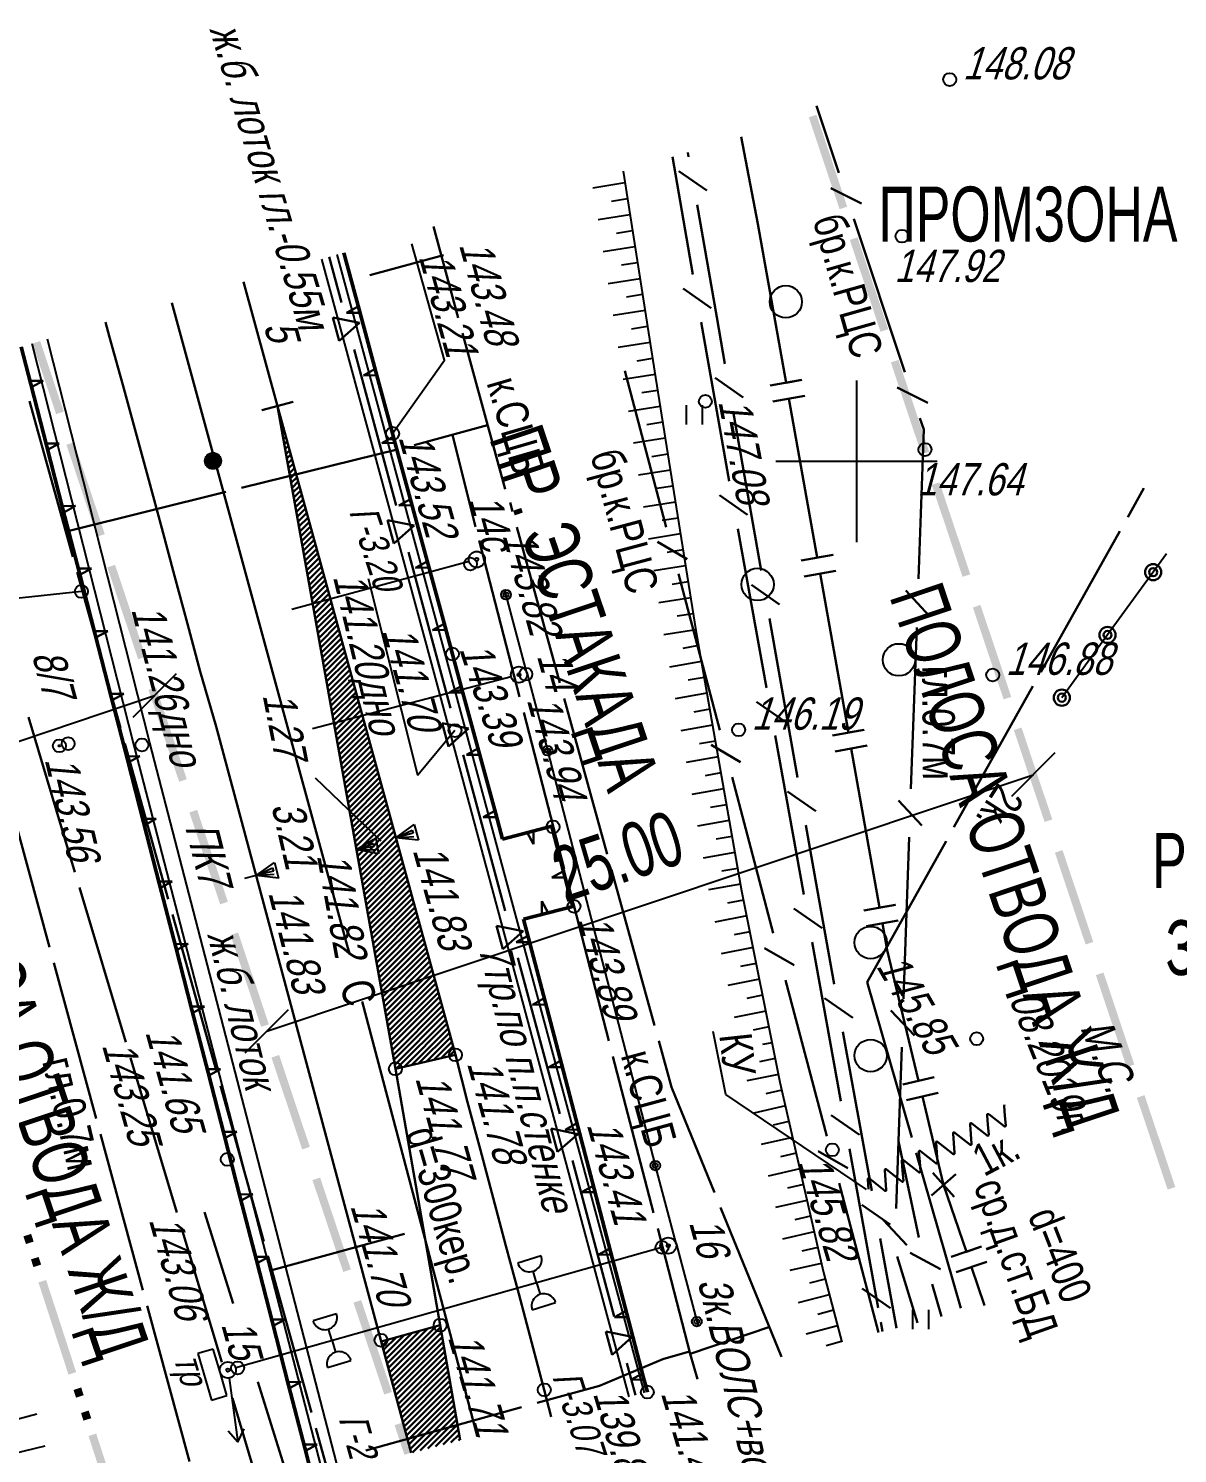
# Model space of a CAD drawing. Extents: x 10048 to 10153, y 10747 to 10813.
# Drawn here: x 10074.37 to 10109.94, y 10769.29 to 10813.4 of the extents above; entities that cross this region are included whole.
import ezdxf
from ezdxf.enums import TextEntityAlignment as Align

# ---------------------------------------------------------------- set-up
doc = ezdxf.new("R2010")
doc.units = 0
doc.layers.get('0').update_dxf_attribs({"lineweight": 30})
for name, color, linetype, lineweight in [('10_КабельСЦБ', 1, 'Continuous', 30), ('13_Воздухопровод', 16, 'Continuous', 30), ('29_Пути', 7, 'Continuous', 30), ('2_Водосток', 30, 'Continuous', 30), ('38_1', 7, 'Continuous', 53), ('5_Газопровод', 16, 'Continuous', 30), ('7_Электрокабели', 1, 'Continuous', 30), ('8_Связь', 3, 'Continuous', 30), ('Красные линии', 7, 'Continuous', 25), ('Скелетная_модель', 5, 'Continuous', 30)]:
    doc.layers.add(name, color=color, linetype=linetype, lineweight=lineweight)
for name, color, linetype in [('22_Столбы', 7, 'Continuous'), ('23_Ограждения', 7, 'Continuous'), ('24_Растительность', 7, 'Continuous'), ('25_Откосы', 7, 'Continuous'), ('30_ЖД_обустройства', 7, 'Continuous'), ('32_Пикеты', 7, 'Continuous'), ('38_Высотные_отметки', 7, 'Continuous'), ('51_Сетка_координат', 7, 'Continuous'), ('52_Топонимика', 7, 'Continuous')]:
    doc.layers.add(name, color=color, linetype=linetype)
doc.styles.add('RUSSIAN_1251', font='RUSSIAN_1251')
doc.styles.get("Standard").update_dxf_attribs({"font": 'russian_1251.shx', "width": 0.8})
doc.styles.add('Style-RUSSIAN_1251', font='RUSSIAN_1251.shx')
doc.styles.add('Style-RUSSIAN_1251 I 0.00000', font='RUSSIAN_1251.shx')
pattern_1 = [(45, (0, 0), (-0.0883883476, 0.0883883476), [])]

msp = doc.modelspace()

# ---------------------------------------------------------------- hatches: boundary and pattern name
at = {"layer": '29_Пути', "linetype": 'Continuous'}
h = msp.add_hatch(dxfattribs=at)
h.set_pattern_fill('LINE', color=8, angle=45, style=0)
h.set_pattern_definition(pattern_1)
edge = h.paths.add_edge_path()
edge.add_line((10082.08, 10801.711), (10087.587, 10781.629))
edge.add_line((10085.729, 10781.197), (10087.587, 10781.629))
edge.add_line((10082.08, 10801.711), (10085.729, 10781.197))
h = msp.add_hatch(dxfattribs=at)
h.set_pattern_fill('LINE', color=8, angle=45, style=0)
h.set_pattern_definition(pattern_1)
h.paths.add_polyline_path([(10086.215, 10769.312), (10087.73, 10769.701), (10087.113, 10773.26), (10085.29, 10772.76)])
at = {"layer": 'Красные линии', "linetype": 'Continuous', "lineweight": 25}
for points in [[(10099.713, 10807.882), (10098.761, 10810.726), (10098.524, 10810.647), (10099.476, 10807.802)], [(10100.983, 10804.088), (10100.031, 10806.933), (10099.793, 10806.854), (10100.746, 10804.009)], [(10074.494, 10803.643), (10075.225, 10801.459), (10075.462, 10801.538), (10074.731, 10803.722)], [(10102.252, 10800.295), (10101.3, 10803.14), (10101.063, 10803.061), (10102.015, 10800.216)], [(10075.543, 10800.51), (10076.495, 10797.665), (10076.732, 10797.745), (10075.78, 10800.59)], [(10103.522, 10796.502), (10102.57, 10799.347), (10102.332, 10799.268), (10103.285, 10796.423)], [(10076.812, 10796.717), (10077.764, 10793.872), (10078.001, 10793.952), (10077.049, 10796.796)], [(10104.791, 10792.709), (10103.839, 10795.554), (10103.602, 10795.474), (10104.554, 10792.629)], [(10078.082, 10792.924), (10079.034, 10790.079), (10079.271, 10790.158), (10078.319, 10793.003)], [(10106.061, 10788.916), (10105.108, 10791.76), (10104.871, 10791.681), (10105.824, 10788.836)], [(10079.351, 10789.131), (10080.304, 10786.286), (10080.541, 10786.365), (10079.589, 10789.21)], [(10107.33, 10785.122), (10106.378, 10787.967), (10106.141, 10787.888), (10107.093, 10785.043)], [(10080.621, 10785.338), (10081.573, 10782.493), (10081.81, 10782.572), (10080.858, 10785.417)], [(10108.6, 10781.329), (10107.647, 10784.174), (10107.41, 10784.095), (10108.362, 10781.25)], [(10081.891, 10781.544), (10082.843, 10778.7), (10083.08, 10778.779), (10082.128, 10781.624)], [(10109.869, 10777.536), (10108.917, 10780.381), (10108.68, 10780.301), (10109.632, 10777.457)], [(10083.16, 10777.751), (10084.113, 10774.906), (10084.35, 10774.986), (10083.397, 10777.831)], [(10074.213, 10776.009), (10074.291, 10775.771), (10074.529, 10775.848), (10074.451, 10776.086)], [(10074.446, 10775.296), (10074.523, 10775.058), (10074.761, 10775.135), (10074.684, 10775.373)], [(10074.678, 10774.582), (10075.608, 10771.73), (10075.846, 10771.808), (10074.916, 10774.66)], [(10084.43, 10773.958), (10085.382, 10771.113), (10085.619, 10771.193), (10084.667, 10774.037)], [(10075.763, 10771.255), (10075.841, 10771.017), (10076.078, 10771.095), (10076.001, 10771.332)], [(10075.996, 10770.542), (10076.073, 10770.304), (10076.311, 10770.382), (10076.233, 10770.619)], [(10085.7, 10770.165), (10086.006, 10769.249), (10086.243, 10769.328), (10085.937, 10770.244)], [(10076.228, 10769.829), (10077.158, 10766.976), (10077.395, 10767.054), (10076.466, 10769.906)]]:
    msp.add_hatch(color=8, dxfattribs=at).paths.add_polyline_path(points)

# ---------------------------------------------------------------- linework, layer by layer
at = {"color": 8, "linetype": 'Continuous', "lineweight": 25}
for points in [[(10087.571, 10791.665), (10086.42, 10790.289), (10084.893, 10796.363)], [(10090.436, 10791.045), (10093.772, 10778.202)]]:
    msp.add_lwpolyline(points, dxfattribs=at)
at = {"layer": '10_КабельСЦБ', "color": 8, "linetype": 'Continuous'}
for p, q in [((10086.902, 10807.265), (10087.673, 10804.443)), ((10084.937, 10805.762), (10087.214, 10806.384)), ((10087.805, 10803.961), (10089.123, 10799.138)), ((10074.398, 10801.861), (10075.742, 10797.045)), ((10086.305, 10800.495), (10088.582, 10801.117)), ((10087.493, 10800.82), (10088.205, 10797.975)), ((10080.966, 10799.174), (10085.819, 10800.375)), ((10075.627, 10797.852), (10080.48, 10799.053)), ((10089.352, 10798.443), (10089.275, 10798.723)), ((10090.817, 10793.142), (10089.486, 10797.961)), ((10088.316, 10797.547), (10089.573, 10792.708)), ((10075.876, 10796.564), (10077.219, 10791.748)), ((10092.282, 10787.84), (10090.95, 10792.66)), ((10089.698, 10792.224), (10090.955, 10787.384)), ((10074.372, 10792.075), (10075.806, 10787.286)), ((10077.354, 10791.266), (10078.697, 10786.45)), ((10093.747, 10782.539), (10092.415, 10787.358)), ((10091.081, 10786.9), (10092.338, 10782.061)), ((10075.95, 10786.807), (10077.384, 10782.017)), ((10078.832, 10785.968), (10080.175, 10781.152)), ((10094.275, 10780.627), (10093.88, 10782.057)), ((10077.527, 10781.538), (10078.962, 10776.748)), ((10092.463, 10781.577), (10093.72, 10776.737)), ((10080.31, 10780.671), (10081.653, 10775.854)), ((10095.603, 10777.371), (10094.275, 10780.627)), ((10079.817, 10776.755), (10080.703, 10773.932)), ((10097.682, 10772.279), (10095.792, 10776.908)), ((10079.105, 10776.269), (10080.351, 10772.111)), ((10086.009, 10776.084), (10081.9, 10774.968)), ((10093.846, 10776.253), (10094.853, 10772.374)), ((10081.788, 10775.373), (10083.131, 10770.557)), ((10094.007, 10772.213), (10094.829, 10772.448)), ((10094.853, 10772.374), (10095.078, 10771.589)), ((10092.046, 10771.387), (10094.007, 10772.213)), ((10081.465, 10771.508), (10082.346, 10768.703)), ((10090.114, 10770.852), (10092.046, 10771.387)), ((10080.683, 10771), (10081.548, 10768.113)), ((10084.813, 10769.386), (10089.632, 10770.719)), ((10083.265, 10770.075), (10083.661, 10768.656))]:
    msp.add_line(p, q, dxfattribs=at)
at = {"layer": '10_КабельСЦБ', "color": 8, "linetype": 'Continuous', "lineweight": 25}
msp.add_lwpolyline([(10085.641, 10800.862), (10087.248, 10803.129), (10086.235, 10806.728)], dxfattribs=at)
at = {"layer": '10_КабельСЦБ', "color": 8, "linetype": 'Continuous'}
msp.add_lwpolyline([(10094.853, 10772.374), (10097.319, 10773.211)], dxfattribs=at)
at = {"layer": '13_Воздухопровод', "color": 8}
for p, q in [((10083.677, 10806.325), (10084.057, 10804.912)), ((10083.793, 10804.452), (10084.615, 10804.285)), ((10083.988, 10803.728), (10083.793, 10804.452)), ((10084.615, 10804.285), (10083.988, 10803.728)), ((10084.447, 10803.463), (10085.747, 10798.635)), ((10085.482, 10798.176), (10086.304, 10798.008)), ((10085.677, 10797.451), (10085.482, 10798.176)), ((10086.304, 10798.008), (10085.677, 10797.451)), ((10086.137, 10797.187), (10087.436, 10792.359)), ((10087.171, 10791.899), (10087.993, 10791.732)), ((10087.366, 10791.175), (10087.171, 10791.899)), ((10087.993, 10791.732), (10087.366, 10791.175)), ((10087.826, 10790.91), (10089.125, 10786.082)), ((10088.861, 10785.622), (10089.682, 10785.455)), ((10089.056, 10784.898), (10088.861, 10785.622)), ((10089.682, 10785.455), (10089.056, 10784.898)), ((10089.515, 10784.633), (10090.815, 10779.805)), ((10090.55, 10779.346), (10091.372, 10779.178)), ((10090.745, 10778.621), (10090.55, 10779.346)), ((10091.372, 10779.178), (10090.745, 10778.621)), ((10091.205, 10778.357), (10092.504, 10773.529)), ((10092.239, 10773.069), (10093.061, 10772.902)), ((10092.434, 10772.345), (10092.239, 10773.069)), ((10093.061, 10772.902), (10092.434, 10772.345)), ((10092.894, 10772.08), (10093.159, 10771.096))]:
    msp.add_line(p, q, dxfattribs=at)
at = {"layer": '22_Столбы', "color": 8}
for p, q in [((10089.794, 10793.457), (10089.113, 10796.015)), ((10089.793, 10793.461), (10090.474, 10790.903)), ((10094.416, 10775.786), (10093.734, 10778.344)), ((10094.415, 10775.79), (10095.096, 10773.232)), ((10090.24, 10775.407), (10089.514, 10775.184)), ((10090.1, 10774.573), (10089.99, 10774.93)), ((10090.1, 10774.573), (10090.211, 10774.216)), ((10089.96, 10773.739), (10090.687, 10773.963)), ((10083.905, 10773.615), (10083.179, 10773.392)), ((10083.765, 10772.781), (10083.654, 10773.138)), ((10083.765, 10772.781), (10083.875, 10772.425)), ((10083.625, 10771.947), (10084.351, 10772.171)), ((10080.577, 10771.623), (10080.852, 10769.642)), ((10080.852, 10769.642), (10080.552, 10769.979)), ((10080.852, 10769.642), (10081.048, 10770.048))]:
    msp.add_line(p, q, dxfattribs=at)
at = {"layer": '22_Столбы', "color": 8, "linetype": 'Continuous'}
for points in [[(10088.006, 10796.896), (10082.517, 10795.415)], [(10089.31, 10793.331), (10083.158, 10791.723)], [(10093.933, 10775.657), (10080.783, 10771.938)]]:
    msp.add_lwpolyline(points, dxfattribs=at)
at = {"layer": '22_Столбы', "color": 8}
for centre, radius in [((10088.247, 10796.961), 0.25), ((10088.247, 10796.961), 0.05), ((10089.15, 10795.873), 0.15), ((10089.15, 10795.873), 0.075), ((10089.552, 10793.395), 0.25), ((10089.552, 10793.395), 0.05), ((10090.436, 10791.045), 0.15), ((10090.436, 10791.045), 0.075), ((10093.772, 10778.202), 0.15), ((10093.772, 10778.202), 0.075), ((10094.174, 10775.722), 0.25), ((10094.174, 10775.722), 0.05), ((10095.058, 10773.374), 0.15), ((10095.058, 10773.374), 0.075), ((10080.542, 10771.871), 0.25), ((10080.542, 10771.871), 0.05)]:
    msp.add_circle(centre, radius, dxfattribs=at)
for centre, start, end in [((10089.878, 10775.293), 196.7088, 17.5195), ((10090.323, 10773.853), 16.7088, 197.5195), ((10083.543, 10773.501), 196.7088, 17.5195), ((10083.987, 10772.061), 16.7088, 197.5195)]:
    msp.add_arc(centre, 0.38, start, end, dxfattribs=at)
at = {"layer": '23_Ограждения', "color": 8}
for p, q in [((10087.293, 10793.964), (10083.923, 10806.396)), ((10083.444, 10806.257), (10086.811, 10793.834)), ((10078.123, 10791.282), (10074.956, 10803.783)), ((10074.476, 10803.643), (10077.639, 10791.16)), ((10093.435, 10771.167), (10087.293, 10793.964)), ((10086.811, 10793.834), (10092.952, 10771.043)), ((10077.639, 10791.158), (10083.488, 10768.611)), ((10083.972, 10768.736), (10078.123, 10791.284))]:
    msp.add_line(p, q, dxfattribs=at)
at = {"layer": '23_Ограждения', "color": 8, "linetype": 'Continuous'}
for p, q in [((10109.599, 10797.139), (10109.185, 10796.568)), ((10109.185, 10796.568), (10107.771, 10794.626)), ((10107.771, 10794.626), (10106.357, 10792.683))]:
    msp.add_line(p, q, dxfattribs=at)
at = {"layer": '23_Ограждения', "color": 8, "linetype": 'Continuous', "lineweight": 30}
for centre, radius in [((10109.184, 10796.568), 0.25), ((10109.184, 10796.568), 0.125), ((10107.771, 10794.626), 0.25), ((10107.771, 10794.626), 0.125), ((10106.357, 10792.683), 0.25), ((10106.357, 10792.683), 0.125)]:
    msp.add_circle(centre, radius, dxfattribs=at)
at = {"layer": '24_Растительность', "color": 8, "linetype": 'Continuous'}
for p, q in [((10094.743, 10801.136), (10094.743, 10801.736)), ((10095.238, 10801.136), (10095.238, 10801.736)), ((10101.743, 10773.136), (10101.743, 10773.736)), ((10102.238, 10773.136), (10102.238, 10773.736))]:
    msp.add_line(p, q, dxfattribs=at)
for centre in [(10097.813, 10804.938), (10096.938, 10796.188), (10101.313, 10793.855), (10100.438, 10785.105), (10100.438, 10781.605)]:
    msp.add_circle(centre, 0.5, dxfattribs=at)
at = {"layer": '25_Откосы', "color": 8}
for p, q in [((10092.831, 10808.615), (10091.843, 10808.459)), ((10092.909, 10808.121), (10092.415, 10808.043)), ((10092.987, 10807.627), (10092, 10807.471)), ((10093.065, 10807.133), (10092.571, 10807.055)), ((10093.143, 10806.639), (10092.156, 10806.483)), ((10093.222, 10806.145), (10092.728, 10806.067)), ((10093.3, 10805.652), (10092.312, 10805.495)), ((10093.378, 10805.158), (10092.884, 10805.08)), ((10093.456, 10804.664), (10092.468, 10804.508)), ((10093.534, 10804.17), (10093.04, 10804.092)), ((10093.612, 10803.676), (10092.624, 10803.52)), ((10093.69, 10803.182), (10093.196, 10803.104)), ((10093.768, 10802.688), (10092.78, 10802.532)), ((10093.847, 10802.195), (10093.353, 10802.116)), ((10093.925, 10801.701), (10092.938, 10801.544)), ((10094.004, 10801.207), (10093.51, 10801.128)), ((10094.083, 10800.713), (10093.095, 10800.556)), ((10094.161, 10800.219), (10093.667, 10800.141)), ((10094.24, 10799.726), (10093.252, 10799.568)), ((10094.318, 10799.232), (10093.825, 10799.153)), ((10094.397, 10798.738), (10093.409, 10798.581)), ((10094.476, 10798.244), (10093.982, 10798.166)), ((10094.554, 10797.751), (10093.567, 10797.593)), ((10094.633, 10797.257), (10094.139, 10797.178)), ((10094.712, 10796.763), (10093.724, 10796.606)), ((10094.79, 10796.269), (10094.296, 10796.191)), ((10094.869, 10795.775), (10093.881, 10795.618)), ((10094.947, 10795.282), (10094.454, 10795.203)), ((10095.026, 10794.788), (10094.038, 10794.631)), ((10095.112, 10794.295), (10094.62, 10794.209)), ((10095.199, 10793.803), (10094.214, 10793.63)), ((10095.285, 10793.31), (10094.793, 10793.224)), ((10095.372, 10792.818), (10094.387, 10792.645)), ((10095.458, 10792.326), (10094.966, 10792.239)), ((10095.545, 10791.833), (10094.56, 10791.66)), ((10095.631, 10791.341), (10095.139, 10791.254)), ((10095.717, 10790.848), (10094.733, 10790.675)), ((10095.804, 10790.356), (10095.311, 10790.269)), ((10095.89, 10789.863), (10094.905, 10789.69)), ((10095.977, 10789.371), (10095.484, 10789.284)), ((10096.063, 10788.878), (10095.078, 10788.705)), ((10096.15, 10788.386), (10095.657, 10788.299)), ((10096.236, 10787.893), (10095.251, 10787.72)), ((10096.323, 10787.401), (10095.83, 10787.314)), ((10096.409, 10786.908), (10095.424, 10786.735)), ((10096.503, 10786.417), (10096.012, 10786.319)), ((10096.601, 10785.927), (10095.62, 10785.731)), ((10096.699, 10785.437), (10096.209, 10785.339)), ((10096.797, 10784.946), (10095.816, 10784.75)), ((10096.895, 10784.456), (10096.405, 10784.358)), ((10096.993, 10783.966), (10096.013, 10783.77)), ((10097.091, 10783.476), (10096.601, 10783.377)), ((10097.189, 10782.985), (10096.209, 10782.789)), ((10097.288, 10782.495), (10096.797, 10782.397)), ((10097.386, 10782.005), (10097.096, 10781.947)), ((10097.484, 10781.514), (10096.994, 10781.416)), ((10097.582, 10781.024), (10096.601, 10780.828)), ((10097.687, 10780.535), (10097.199, 10780.424)), ((10097.798, 10780.048), (10096.823, 10779.825)), ((10097.909, 10779.56), (10097.422, 10779.449)), ((10098.021, 10779.073), (10097.046, 10778.85)), ((10098.132, 10778.586), (10097.645, 10778.474)), ((10098.243, 10778.098), (10097.268, 10777.875)), ((10098.355, 10777.611), (10097.867, 10777.499)), ((10098.466, 10777.123), (10097.491, 10776.901)), ((10098.577, 10776.636), (10098.09, 10776.524)), ((10098.689, 10776.148), (10097.714, 10775.926)), ((10098.8, 10775.661), (10098.312, 10775.55)), ((10098.911, 10775.173), (10097.936, 10774.951)), ((10099.03, 10774.688), (10098.546, 10774.56)), ((10099.158, 10774.204), (10098.191, 10773.949)), ((10099.285, 10773.721), (10098.802, 10773.593)), ((10099.413, 10773.238), (10098.447, 10772.982)), ((10099.541, 10772.754), (10099.058, 10772.626)), ((10073.664, 10770.259), (10074.631, 10770.512)), ((10073.909, 10769.29), (10074.881, 10769.528))]:
    msp.add_line(p, q, dxfattribs=at)
at = {"layer": '25_Откосы', "color": 8, "lineweight": 50}
for p, q in [((10084.604, 10804.695), (10084.128, 10806.456)), ((10085.126, 10802.765), (10084.604, 10804.695)), ((10074.14, 10803.545), (10074.438, 10802.39)), ((10074.438, 10802.39), (10074.937, 10800.454)), ((10085.648, 10800.834), (10085.126, 10802.765)), ((10085.694, 10800.666), (10085.648, 10800.834)), ((10086.217, 10798.736), (10085.694, 10800.666)), ((10074.937, 10800.454), (10075.436, 10798.517)), ((10075.436, 10798.517), (10075.935, 10796.58)), ((10086.74, 10796.805), (10086.217, 10798.736)), ((10087.264, 10794.875), (10086.74, 10796.805)), ((10075.935, 10796.58), (10076.434, 10794.643)), ((10087.787, 10792.945), (10087.264, 10794.875)), ((10076.434, 10794.643), (10076.933, 10792.707)), ((10076.933, 10792.707), (10077.432, 10790.77)), ((10088.31, 10791.015), (10087.787, 10792.945)), ((10088.834, 10789.084), (10088.31, 10791.015)), ((10077.432, 10790.77), (10077.931, 10788.833)), ((10077.931, 10788.833), (10078.43, 10786.896)), ((10089.044, 10788.309), (10088.834, 10789.084)), ((10090.565, 10788.709), (10089.044, 10788.309)), ((10090.602, 10788.57), (10090.565, 10788.709)), ((10091.11, 10786.636), (10090.602, 10788.57)), ((10078.43, 10786.896), (10078.929, 10784.96)), ((10091.218, 10786.223), (10091.11, 10786.636)), ((10089.696, 10785.824), (10091.218, 10786.223)), ((10090.36, 10783.282), (10089.696, 10785.824)), ((10078.929, 10784.96), (10079.428, 10783.023)), ((10079.428, 10783.023), (10079.927, 10781.086)), ((10090.867, 10781.347), (10090.36, 10783.282)), ((10091.373, 10779.412), (10090.867, 10781.347)), ((10079.927, 10781.086), (10080.426, 10779.149)), ((10091.88, 10777.477), (10091.373, 10779.412)), ((10080.426, 10779.149), (10080.925, 10777.213)), ((10080.925, 10777.213), (10081.424, 10775.276)), ((10092.386, 10775.543), (10091.88, 10777.477)), ((10092.893, 10773.608), (10092.386, 10775.543)), ((10081.424, 10775.276), (10081.923, 10773.339)), ((10081.923, 10773.339), (10082.423, 10771.402)), ((10093.4, 10771.673), (10092.893, 10773.608)), ((10093.526, 10771.191), (10093.4, 10771.673)), ((10082.423, 10771.402), (10082.922, 10769.466)), ((10082.922, 10769.466), (10083.164, 10768.528))]:
    msp.add_line(p, q, dxfattribs=at)
at = {"layer": '25_Откосы', "color": 8, "lineweight": 30}
for p, q in [((10084.578, 10804.792), (10084.218, 10804.591)), ((10084.218, 10804.591), (10084.63, 10804.599)), ((10085.1, 10802.861), (10084.74, 10802.66)), ((10074.825, 10802.49), (10074.413, 10802.487)), ((10074.463, 10802.293), (10074.825, 10802.49)), ((10084.74, 10802.66), (10085.152, 10802.668)), ((10085.667, 10800.763), (10085.307, 10800.561)), ((10075.324, 10800.553), (10074.912, 10800.55)), ((10074.962, 10800.357), (10075.324, 10800.553)), ((10085.307, 10800.561), (10085.72, 10800.57)), ((10086.191, 10798.832), (10085.831, 10798.631)), ((10075.823, 10798.617), (10075.411, 10798.614)), ((10075.461, 10798.42), (10075.823, 10798.617)), ((10085.831, 10798.631), (10086.243, 10798.639)), ((10076.322, 10796.68), (10075.91, 10796.677)), ((10075.96, 10796.483), (10076.322, 10796.68)), ((10086.714, 10796.902), (10086.354, 10796.701)), ((10086.354, 10796.701), (10086.766, 10796.709)), ((10087.237, 10794.972), (10086.878, 10794.771)), ((10076.821, 10794.743), (10076.409, 10794.74)), ((10076.459, 10794.546), (10076.821, 10794.743)), ((10086.878, 10794.771), (10087.29, 10794.779)), ((10077.32, 10792.806), (10076.908, 10792.803)), ((10076.958, 10792.61), (10077.32, 10792.806)), ((10087.761, 10793.041), (10087.401, 10792.84)), ((10087.401, 10792.84), (10087.813, 10792.848)), ((10077.819, 10790.87), (10077.407, 10790.867)), ((10077.457, 10790.673), (10077.819, 10790.87)), ((10088.284, 10791.111), (10087.924, 10790.91)), ((10087.924, 10790.91), (10088.336, 10790.918)), ((10088.808, 10789.181), (10088.448, 10788.98)), ((10078.318, 10788.933), (10077.906, 10788.93)), ((10077.956, 10788.736), (10078.318, 10788.933)), ((10088.448, 10788.98), (10088.86, 10788.988)), ((10089.805, 10788.509), (10090.003, 10788.148)), ((10090.003, 10788.148), (10089.999, 10788.56)), ((10078.817, 10786.996), (10078.405, 10786.993)), ((10078.455, 10786.8), (10078.817, 10786.996)), ((10090.931, 10787.311), (10090.57, 10787.113)), ((10090.57, 10787.113), (10090.982, 10787.118)), ((10090.457, 10786.023), (10090.258, 10786.385)), ((10090.258, 10786.385), (10090.263, 10785.973)), ((10089.828, 10785.313), (10089.467, 10785.115)), ((10079.317, 10785.059), (10078.904, 10785.056)), ((10078.954, 10784.863), (10079.317, 10785.059)), ((10089.467, 10785.115), (10089.879, 10785.12)), ((10090.335, 10783.378), (10089.973, 10783.18)), ((10079.816, 10783.123), (10079.403, 10783.12)), ((10079.453, 10782.926), (10079.816, 10783.123)), ((10089.973, 10783.18), (10090.385, 10783.185)), ((10080.315, 10781.186), (10079.902, 10781.183)), ((10079.952, 10780.989), (10080.315, 10781.186)), ((10090.841, 10781.444), (10090.48, 10781.246)), ((10090.48, 10781.246), (10090.892, 10781.25)), ((10091.348, 10779.509), (10090.986, 10779.311)), ((10080.814, 10779.249), (10080.401, 10779.246)), ((10080.451, 10779.053), (10080.814, 10779.249)), ((10090.986, 10779.311), (10091.399, 10779.315)), ((10081.313, 10777.312), (10080.9, 10777.31)), ((10080.95, 10777.116), (10081.313, 10777.312)), ((10091.855, 10777.574), (10091.493, 10777.376)), ((10091.493, 10777.376), (10091.905, 10777.381)), ((10092.361, 10775.639), (10092, 10775.441)), ((10092, 10775.441), (10092.412, 10775.446)), ((10081.812, 10775.376), (10081.399, 10775.373)), ((10081.449, 10775.179), (10081.812, 10775.376)), ((10092.868, 10773.705), (10092.506, 10773.507)), ((10082.311, 10773.439), (10081.899, 10773.436)), ((10081.948, 10773.242), (10082.311, 10773.439)), ((10092.506, 10773.507), (10092.918, 10773.511)), ((10082.81, 10771.502), (10082.398, 10771.499)), ((10082.447, 10771.306), (10082.81, 10771.502)), ((10093.374, 10771.77), (10093.013, 10771.572)), ((10093.013, 10771.572), (10093.425, 10771.576)), ((10083.309, 10769.566), (10082.897, 10769.563)), ((10082.947, 10769.369), (10083.309, 10769.566))]:
    msp.add_line(p, q, dxfattribs=at)
at = {"layer": '25_Откосы', "color": 8}
msp.add_lwpolyline([(10092.774, 10808.976), (10093.783, 10802.594), (10095.03, 10794.766), (10096.445, 10786.708), (10097.63, 10780.784), (10098.975, 10774.893), (10099.546, 10772.737)], dxfattribs=at)
at = {"layer": '29_Пути', "color": 8}
msp.add_line((10082.561, 10801.844), (10081.597, 10801.579), dxfattribs=at)
at = {"layer": '29_Пути', "color": 8, "linetype": 'Continuous'}
for points in [[(10081.027, 10805.552), (10082.08, 10801.711)], [(10076.751, 10804.306), (10076.879, 10803.846), (10077.286, 10802.368), (10077.691, 10800.89), (10078.094, 10799.411), (10078.495, 10797.932), (10078.894, 10796.452), (10079.29, 10794.972), (10079.683, 10793.491), (10080.183, 10791.788)], [(10082.08, 10801.711), (10085.729, 10781.197)], [(10080.183, 10791.788), (10085.29, 10772.76)], [(10087.587, 10781.629), (10087.959, 10780.165), (10088.357, 10778.682), (10088.754, 10777.199), (10089.151, 10775.716), (10089.546, 10774.232), (10089.941, 10772.748), (10090.335, 10771.259), (10090.554, 10770.427)], [(10087.113, 10773.26), (10087.73, 10769.701)], [(10085.29, 10772.76), (10086.215, 10769.312)]]:
    msp.add_lwpolyline(points, dxfattribs=at)
at = {"layer": '29_Пути', "color": 8, "linetype": 'Continuous', "flags": 128}
for points in [[(10082.08, 10801.711), (10087.587, 10781.629)], [(10085.729, 10781.197), (10087.587, 10781.629)], [(10085.729, 10781.197), (10087.113, 10773.26)], [(10085.29, 10772.76), (10087.113, 10773.26)]]:
    msp.add_lwpolyline(points, dxfattribs=at)
at = {"layer": '2_Водосток', "color": 8, "linetype": 'Continuous'}
for p, q in [((10084.239, 10785.01), (10078.806, 10804.905)), ((10084.313, 10784.731), (10084.239, 10785.01)), ((10088.255, 10769.836), (10084.697, 10783.281))]:
    msp.add_line(p, q, dxfattribs=at)
at = {"layer": '30_ЖД_обустройства', "color": 8}
for p, q in [((10080.09, 10772.522), (10079.611, 10772.381)), ((10079.611, 10772.381), (10080.033, 10770.942)), ((10080.302, 10771.802), (10080.09, 10772.522)), ((10080.513, 10771.083), (10080.302, 10771.802)), ((10080.033, 10770.942), (10080.513, 10771.083))]:
    msp.add_line(p, q, dxfattribs=at)
for radius in [0.25, 0.225, 0.2, 0.175, 0.15, 0.125, 0.1, 0.075, 0.05, 0.025]:
    msp.add_circle((10080.082, 10800.012), radius, dxfattribs=at)
at = {"layer": '30_ЖД_обустройства', "color": 8, "linetype": 'Continuous'}
for radius in [0.2, 0.025]:
    msp.add_circle((10075.327, 10791.193), radius, dxfattribs=at)
at = {"layer": '32_Пикеты', "color": 8}
msp.add_line((10081.783, 10787.273), (10081.056, 10787.089), dxfattribs=at)
at = {"layer": '38_1', "color": 8, "linetype": 'Continuous', "lineweight": 25}
msp.add_lwpolyline([(10076.009, 10795.97), (10071.765, 10795.512), (10072.823, 10791.516)], dxfattribs=at)
at = {"layer": '38_1', "color": 8, "lineweight": 25}
for centre in [(10102.887, 10811.816), (10085.641, 10800.862), (10088.051, 10796.822), (10076.009, 10795.97), (10089.765, 10793.412), (10104.219, 10793.386), (10087.571, 10791.665), (10096.351, 10791.687), (10075.598, 10791.259), (10090.608, 10788.685), (10091.257, 10786.225), (10087.587, 10781.629), (10085.729, 10781.197), (10080.522, 10778.391), (10093.979, 10775.669), (10087.113, 10773.26), (10085.281, 10772.795), (10080.842, 10771.937)]:
    msp.add_circle(centre, 0.2, dxfattribs=at)
at = {"layer": '38_Высотные_отметки', "color": 8}
for p, q in [((10085.746, 10788.342, 141.879), (10086.307, 10788.755, 141.879)), ((10086.307, 10788.755, 141.879), (10086.439, 10788.273, 141.879)), ((10084.523, 10787.979, 141.852), (10085.119, 10788.339, 141.852)), ((10085.119, 10788.339, 141.852), (10085.206, 10787.847, 141.852)), ((10085.746, 10788.342, 141.879), (10086.25, 10788.584, 141.879)), ((10086.276, 10788.487, 141.879), (10085.746, 10788.342, 141.879)), ((10085.746, 10788.342, 141.879), (10086.303, 10788.391, 141.879)), ((10086.439, 10788.273, 141.879), (10085.746, 10788.342, 141.879)), ((10086.25, 10788.584, 141.879), (10086.276, 10788.487, 141.879)), ((10084.523, 10787.979, 141.852), (10085.047, 10788.174, 141.852)), ((10085.064, 10788.076, 141.852), (10084.523, 10787.979, 141.852)), ((10085.206, 10787.847, 141.852), (10084.523, 10787.979, 141.852)), ((10084.523, 10787.979, 141.852), (10085.082, 10787.977, 141.852)), ((10085.047, 10788.174, 141.852), (10085.064, 10788.076, 141.852)), ((10081.42, 10787.181, 141.879), (10081.989, 10787.583, 141.879)), ((10081.42, 10787.181, 141.879), (10081.928, 10787.413, 141.879)), ((10081.928, 10787.413, 141.879), (10081.953, 10787.316, 141.879)), ((10081.989, 10787.583, 141.879), (10082.111, 10787.098, 141.879)), ((10081.953, 10787.316, 141.879), (10081.42, 10787.181, 141.879)), ((10081.42, 10787.181, 141.879), (10081.977, 10787.219, 141.879)), ((10082.111, 10787.098, 141.879), (10081.42, 10787.181, 141.879))]:
    msp.add_line(p, q, dxfattribs=at)
at = {"layer": '38_Высотные_отметки', "color": 8, "linetype": 'Continuous'}
for centre in [(10101.411, 10806.968, 147.92), (10095.322, 10801.855, 147.077), (10102.119, 10800.363, 147.639), (10087.492, 10794.036, 143.39), (10077.881, 10791.221, 141.257), (10103.721, 10782.127, 145.85), (10099.252, 10778.688, 145.824), (10093.525, 10771.19)]:
    msp.add_circle(centre, 0.2, dxfattribs=at)
at = {"layer": '38_Высотные_отметки', "color": 8}
msp.add_circle((10090.335, 10771.259, 141.742), 0.2, dxfattribs=at)
at = {"layer": '51_Сетка_координат', "color": 8}
for points in [[(10100, 10802.5), (10100, 10797.5)], [(10097.5, 10800), (10102.5, 10800)]]:
    msp.add_lwpolyline(points, dxfattribs=at)
at = {"layer": '52_Топонимика', "color": 8}
msp.add_line((10083.244, 10790.2), (10085.274, 10788.251), dxfattribs=at)
at = {"layer": '5_Газопровод', "color": 8, "linetype": 'Continuous'}
for p, q in [((10096.427, 10810.041), (10096.942, 10807.354)), ((10096.942, 10807.354), (10097.819, 10802.432)), ((10097.327, 10802.344), (10098.312, 10802.519)), ((10097.819, 10802.432), (10098.312, 10802.519)), ((10097.415, 10801.852), (10098.399, 10802.027)), ((10097.907, 10801.939), (10098.785, 10797.017)), ((10098.292, 10796.929), (10099.277, 10797.105)), ((10098.785, 10797.017), (10099.277, 10797.105)), ((10098.38, 10796.437), (10099.365, 10796.612)), ((10098.872, 10796.525), (10099.75, 10791.602)), ((10099.258, 10791.515), (10100.242, 10791.69)), ((10099.75, 10791.602), (10100.242, 10791.69)), ((10099.345, 10791.022), (10100.33, 10791.198)), ((10099.838, 10791.11), (10100.715, 10786.188)), ((10100.223, 10786.1), (10101.207, 10786.275)), ((10100.715, 10786.188), (10101.207, 10786.275)), ((10100.31, 10785.608), (10101.295, 10785.783)), ((10100.803, 10785.695), (10100.95, 10784.869)), ((10100.95, 10784.869), (10101.923, 10780.824)), ((10101.436, 10780.707), (10102.409, 10780.941)), ((10101.923, 10780.824), (10102.409, 10780.941)), ((10101.553, 10780.221), (10102.526, 10780.454)), ((10102.04, 10780.338), (10102.697, 10777.603)), ((10102.697, 10777.603), (10103.402, 10775.532)), ((10102.928, 10775.371), (10103.875, 10775.693)), ((10103.402, 10775.532), (10103.875, 10775.693)), ((10103.089, 10774.898), (10104.036, 10775.22)), ((10103.563, 10775.059), (10103.966, 10773.873))]:
    msp.add_line(p, q, dxfattribs=at)
for points in [[(10102.322, 10777.272), (10103.072, 10777.934)], [(10102.366, 10777.978), (10103.028, 10777.228)]]:
    msp.add_lwpolyline(points, dxfattribs=at)
at = {"layer": '7_Электрокабели', "color": 8, "linetype": 'Continuous'}
for p, q in [((10108.396, 10798.272), (10108.899, 10799.17)), ((10105.706, 10793.474), (10108.151, 10797.836)), ((10103.017, 10788.677), (10105.462, 10793.038)), ((10075.021, 10784.96), (10073.708, 10789.784)), ((10100.328, 10783.879), (10102.773, 10788.241)), ((10076.466, 10779.653), (10075.153, 10784.477)), ((10100.328, 10783.879), (10101.71, 10779.074)), ((10077.911, 10774.346), (10076.597, 10779.17)), ((10101.849, 10778.593), (10103.231, 10773.788)), ((10079.355, 10769.039), (10078.042, 10773.863))]:
    msp.add_line(p, q, dxfattribs=at)
at = {"layer": '7_Электрокабели', "color": 8, "linetype": 'Continuous', "lineweight": -2}
msp.add_lwpolyline([(10100.307, 10777.463), (10095.953, 10780.398), (10095.565, 10782.354)], dxfattribs=at)
at = {"layer": '7_Электрокабели', "color": 8, "linetype": 'Continuous', "flags": 128}
msp.add_lwpolyline([(10100.371, 10777.468), (10100.351, 10777.769), (10100.349, 10777.788), (10100.353, 10777.797), (10100.361, 10777.803), (10100.37, 10777.806), (10100.38, 10777.805), (10100.399, 10777.796), (10100.872, 10777.425), (10100.89, 10777.416), (10100.9, 10777.414), (10100.909, 10777.417), (10100.917, 10777.424), (10100.921, 10777.433), (10100.924, 10777.453), (10100.899, 10777.753), (10100.879, 10778.054), (10100.877, 10778.073), (10100.881, 10778.081), (10100.889, 10778.088), (10100.899, 10778.091), (10100.908, 10778.089), (10100.927, 10778.081), (10101.4, 10777.71), (10101.418, 10777.701), (10101.428, 10777.699), (10101.438, 10777.702), (10101.445, 10777.709), (10101.449, 10777.717), (10101.452, 10777.738), (10101.427, 10778.037), (10101.407, 10778.339), (10101.405, 10778.357), (10101.409, 10778.366), (10101.417, 10778.373), (10101.427, 10778.376), (10101.436, 10778.374), (10101.455, 10778.365), (10101.928, 10777.995), (10101.947, 10777.985), (10101.956, 10777.984), (10101.966, 10777.987), (10101.974, 10777.993), (10101.977, 10778.002), (10101.98, 10778.022), (10101.956, 10778.322), (10101.935, 10778.623), (10101.934, 10778.642), (10101.937, 10778.651), (10101.945, 10778.657), (10101.955, 10778.66), (10101.964, 10778.658), (10101.983, 10778.65), (10102.456, 10778.279), (10102.475, 10778.27), (10102.484, 10778.268), (10102.494, 10778.271), (10102.502, 10778.278), (10102.506, 10778.287), (10102.508, 10778.307), (10102.484, 10778.607), (10102.463, 10778.908), (10102.462, 10778.926), (10102.466, 10778.935), (10102.473, 10778.942), (10102.483, 10778.945), (10102.493, 10778.943), (10102.511, 10778.935), (10102.984, 10778.564), (10103.003, 10778.555), (10103.012, 10778.553), (10103.022, 10778.556), (10103.03, 10778.563), (10103.034, 10778.571), (10103.036, 10778.592), (10103.012, 10778.891), (10102.991, 10779.193), (10102.99, 10779.211), (10102.994, 10779.22), (10103.002, 10779.226), (10103.011, 10779.229), (10103.021, 10779.228), (10103.04, 10779.219), (10103.512, 10778.849), (10103.531, 10778.839), (10103.541, 10778.838), (10103.55, 10778.841), (10103.558, 10778.847), (10103.562, 10778.856), (10103.565, 10778.876), (10103.54, 10779.176), (10103.52, 10779.477), (10103.518, 10779.496), (10103.522, 10779.505), (10103.53, 10779.511), (10103.539, 10779.514), (10103.549, 10779.512), (10103.568, 10779.504), (10104.041, 10779.133), (10104.059, 10779.124), (10104.069, 10779.122), (10104.078, 10779.125), (10104.086, 10779.132), (10104.09, 10779.141), (10104.093, 10779.161), (10104.068, 10779.461), (10104.048, 10779.762), (10104.046, 10779.78), (10104.05, 10779.789), (10104.058, 10779.796), (10104.068, 10779.799), (10104.077, 10779.797), (10104.096, 10779.788), (10104.569, 10779.418), (10104.587, 10779.409), (10104.597, 10779.407), (10104.607, 10779.41), (10104.615, 10779.417), (10104.618, 10779.425), (10104.621, 10779.446), (10104.596, 10779.745), (10104.576, 10780.047), (10104.574, 10780.065), (10104.578, 10780.074), (10104.586, 10780.08)], dxfattribs=at)
at = {"layer": '8_Связь', "color": 8, "linetype": 'Continuous'}
for p, q in [((10099.449, 10808.929), (10098.761, 10811.005)), ((10094.301, 10809.421), (10094.938, 10805.785)), ((10094.779, 10809.56), (10094.804, 10809.42)), ((10095.368, 10808.377), (10094.499, 10808.985)), ((10099.211, 10808.455), (10100.159, 10807.979)), ((10095.064, 10807.942), (10095.676, 10804.462)), ((10101.494, 10802.759), (10099.921, 10807.505)), ((10095.501, 10804.742), (10094.633, 10805.351)), ((10095.197, 10804.308), (10096.059, 10799.383)), ((10095.676, 10804.462), (10095.929, 10803.018)), ((10092.832, 10802.798), (10094.107, 10797.963)), ((10096.493, 10801.974), (10095.625, 10802.584)), ((10101.257, 10802.285), (10102.204, 10801.81)), ((10096.188, 10801.54), (10097.052, 10796.615)), ((10102.082, 10800.987), (10101.966, 10801.336)), ((10101.917, 10796.357), (10102.082, 10800.987)), ((10096.626, 10798.342), (10095.755, 10798.947)), ((10094.757, 10796.971), (10093.84, 10797.505)), ((10096.324, 10797.906), (10097.212, 10792.986)), ((10094.49, 10796.513), (10095.765, 10791.678)), ((10097.615, 10795.572), (10096.747, 10796.181)), ((10101.529, 10795.996), (10102.252, 10795.22)), ((10097.311, 10795.138), (10098.174, 10790.213)), ((10101.687, 10789.861), (10101.864, 10794.858)), ((10097.78, 10791.945), (10096.909, 10792.55)), ((10097.478, 10791.51), (10098.366, 10786.589)), ((10096.415, 10790.686), (10095.498, 10791.22)), ((10096.148, 10790.228), (10097.423, 10785.393)), ((10098.738, 10789.17), (10097.869, 10789.779)), ((10101.299, 10789.5), (10102.022, 10788.724)), ((10098.433, 10788.736), (10098.729, 10787.047)), ((10101.456, 10783.365), (10101.634, 10788.362)), ((10098.729, 10787.047), (10099.314, 10783.814)), ((10098.935, 10785.549), (10098.063, 10786.153)), ((10098.072, 10784.401), (10097.156, 10784.935)), ((10098.632, 10785.113), (10099.52, 10780.192)), ((10097.805, 10783.943), (10099.081, 10779.108)), ((10099.883, 10782.774), (10099.012, 10783.378)), ((10101.068, 10783.004), (10101.791, 10782.228)), ((10099.581, 10782.338), (10100.471, 10777.418)), ((10101.3, 10778.96), (10101.403, 10781.866)), ((10100.089, 10779.152), (10099.217, 10779.757)), ((10101.226, 10776.869), (10101.3, 10778.96)), ((10101.933, 10775.97), (10101.3, 10778.96)), ((10099.73, 10778.116), (10098.814, 10778.65)), ((10099.786, 10778.716), (10100.674, 10773.796)), ((10099.463, 10777.658), (10100.683, 10773.03)), ((10101.04, 10776.377), (10100.169, 10776.982)), ((10100.837, 10776.508), (10101.56, 10775.732)), ((10100.738, 10775.942), (10101.239, 10773.173)), ((10101.666, 10775.503), (10102.596, 10774.992)), ((10101.884, 10773.338), (10101.263, 10775.382)), ((10102.63, 10773.53), (10102.34, 10774.527))]:
    msp.add_line(p, q, dxfattribs=at)
at = {"layer": '8_Связь', "color": 8}
for p, q in [((10101.055, 10773.789), (10100.181, 10774.391)), ((10100.754, 10773.353), (10100.808, 10773.062))]:
    msp.add_line(p, q, dxfattribs=at)
at = {"layer": 'Красные линии', "color": 8, "linetype": 'Continuous', "lineweight": 25}
for p, q in [((10078.943, 10793.419), (10077.601, 10792.073)), ((10064.423, 10788.11), (10078.272, 10792.746)), ((10106.137, 10790.971), (10104.794, 10789.625)), ((10081.75, 10782.36), (10105.465, 10790.298)), ((10081.078, 10781.687), (10082.421, 10783.033))]:
    msp.add_line(p, q, dxfattribs=at)
at = {"layer": 'Скелетная_модель', "color": 8}
for points in [[(10085.729, 10781.197), (10082.08, 10801.711)], [(10085.289, 10772.764), (10086.215, 10769.312)]]:
    msp.add_lwpolyline(points, dxfattribs=at)

# ---------------------------------------------------------------- texts
at = {"layer": '10_КабельСЦБ', "color": 8, "linetype": 'Continuous', "lineweight": 25, "style": 'RUSSIAN_1251', "width": 0.8}
for rotation, p in [(286.2679, (10088.544, 10802.429)), (285.1851, (10092.699, 10781.609))]:
    msp.add_text('к.СЦБ', height=1, rotation=rotation, dxfattribs=at).set_placement(p)
at = {"layer": '22_Столбы', "color": 8, "linetype": 'Continuous', "style": 'RUSSIAN_1251', "oblique": 15, "width": 0.8}
for s, rotation, p in [('14с', 285.2882, (10087.986, 10798.83)), ('14', 285.2882, (10090.103, 10793.98)), ('16', 285.2882, (10094.812, 10776.435)), ('3к.ВОЛС+волн+2к', 283.5657, (10095.079, 10774.622)), ('15', 285.2882, (10080.331, 10773.28))]:
    msp.add_text(s, height=1, rotation=rotation, dxfattribs=at).set_placement(p)
at = {"layer": '29_Пути', "color": 8, "lineweight": -3, "style": 'RUSSIAN_1251', "oblique": 15, "width": 0.8}
msp.add_text('5', height=1, rotation=284.9871, dxfattribs=at).set_placement((10081.649, 10804.206))
at = {"layer": '2_Водосток', "color": 8, "linetype": 'Continuous', "lineweight": -3, "style": 'RUSSIAN_1251', "width": 0.8}
for s, rotation, p in [('С                   ', 283.7109, (10084.009, 10783.815)), ('d=300кер.', 286.1849, (10086.043, 10779.231))]:
    msp.add_text(s, height=1, rotation=rotation, dxfattribs=at).set_placement(p)
at = {"layer": '30_ЖД_обустройства', "color": 8, "linetype": 'Continuous', "style": 'RUSSIAN_1251', "oblique": 15, "width": 0.8}
for s, height, rotation, p in [('8/7', 1, 285.2882, (10074.469, 10794.017)), ('тр                  ', 0.85, 286.3645, (10078.862, 10772.227))]:
    msp.add_text(s, height=height, rotation=rotation, dxfattribs=at).set_placement(p)
at = {"layer": '32_Пикеты', "color": 8, "style": 'RUSSIAN_1251', "oblique": 15, "width": 0.8}
msp.add_text('ПК7', height=1, rotation=284.1676, dxfattribs=at).set_placement((10079.213, 10788.686))
at = {"layer": '38_1', "color": 8, "lineweight": 25, "oblique": 17.9909, "width": 0.8}
for s, p in [('148.08    ', (10103.29, 10811.82)), ('146.88    ', (10104.62, 10793.39)), ('146.19    ', (10096.75, 10791.69))]:
    msp.add_text(s, height=1, dxfattribs=at).set_placement(p)
for s, rotation, p in [('143.48    ', 285.4825, (10087.691, 10806.704)), ('143.21    ', 285.4825, (10086.447, 10806.331)), ('143.52    ', 285.4825, (10085.818, 10800.747)), ('143.82    ', 285.4825, (10089.034, 10797.713)), ('141.70    ', 285.4825, (10085.307, 10794.769)), ('143.94    ', 285.4825, (10089.791, 10792.616)), ('143.56    ', 283.164, (10074.867, 10790.771)), ('143.89    ', 285.4825, (10091.36, 10785.835)), ('141.65', 285.4825, (10077.979, 10782.336)), ('143.25    ', 285.4825, (10076.637, 10781.934)), ('141.78    ', 285.5285, (10087.937, 10781.368)), ('141.77    ', 285.5285, (10086.336, 10780.911)), ('143.41    ', 285.4825, (10091.646, 10779.47)), ('141.70    ', 286.0646, (10084.325, 10776.961)), ('143.06    ', 285.4825, (10078.091, 10776.525)), ('141.71    ', 286.0646, (10087.348, 10772.89))]:
    msp.add_text(s, height=1, rotation=rotation, dxfattribs=at).set_placement(p)
at = {"layer": '38_Высотные_отметки', "color": 8, "linetype": 'Continuous', "style": 'RUSSIAN_1251', "oblique": 15, "width": 0.8}
for s, p in [('147.92', (10101.174, 10805.549, 147.92)), ('147.64', (10101.882, 10798.944, 147.639))]:
    msp.add_text(s, height=1, dxfattribs=at).set_placement(p)
for s, rotation, p in [('147.08    ', 280.6344, (10095.72, 10801.85, 147.077)), ('141.20дно    ', 283.469, (10083.791, 10796.426, 141.2)), ('141.26дно    ', 284.4772, (10077.545, 10795.418, 141.257)), ('143.39    ', 288.1016, (10087.696, 10794.195, 143.39)), ('145.85    ', 299.9877, (10100.594, 10784.378, 145.85)), ('145.82    ', 286.4052, (10098.176, 10778.329, 145.824)), ('139.89    ', 286.4052, (10091.839, 10771.15)), ('141.49    ', 286.4052, (10093.938, 10771.159, 1.602))]:
    msp.add_text(s, height=1, rotation=rotation, dxfattribs=at).set_placement(p)
at = {"layer": '38_Высотные_отметки', "color": 8, "linetype": 'Continuous', "lineweight": 25, "style": 'RUSSIAN_1251', "oblique": 15, "width": 0.8}
for s, rotation, p in [('141.83    ', 285.3001, (10086.258, 10787.968, 141.879)), ('141.82    ', 280.1001, (10083.295, 10787.801, 141.852)), ('141.83    ', 284.2001, (10081.786, 10786.643, 141.879))]:
    msp.add_text(s, height=1, rotation=rotation, dxfattribs=at).set_placement(p)
at = {"layer": '52_Топонимика', "color": 8, "style": 'RUSSIAN_1251', "oblique": 15, "width": 0.8}
for s, height, rotation, p in [('ж.б. лоток гл.-0.55м', 1, 286.5633, (10079.967, 10813.382)), ('Г-3.20', 0.88, 288.1097, (10084.285, 10798.454)), ('1.27', 1, 281.0971, (10081.613, 10792.761)), ('3.21', 1, 282.9011, (10081.883, 10789.352)), ('ж.б. лоток', 1, 283.81, (10079.9, 10785.359)), ('7тр.по п.п.стенке', 1, 283.81, (10088.296, 10784.931)), ('08.2019г.', 1, 291.9371, (10104.711, 10783.37)), ('М.С.', 1, 291.9371, (10106.914, 10782.482)), ('Г-3.07', 0.88, 288.1097, (10090.575, 10771.676)), ('Г-2.92', 0.88, 285.7135, (10083.964, 10770.374))]:
    msp.add_text(s, height=height, rotation=rotation, dxfattribs=at).set_placement(p)
at = {"layer": '5_Газопровод', "color": 8, "linetype": 'Continuous', "lineweight": -2, "style": 'RUSSIAN_1251', "width": 0.8}
for s, rotation, p in [('ср.д.ст.БД', 289.6645, (10103.617, 10777.583)), ('d=400', 291.4246, (10105.295, 10776.661))]:
    msp.add_text(s, height=1, rotation=rotation, dxfattribs=at).set_placement(p)
at = {"layer": '7_Электрокабели', "color": 8, "linetype": 'Continuous', "lineweight": -2, "style": 'RUSSIAN_1251', "width": 0.8}
for s, rotation, p in [('2к.', 237.3513, (10104.387, 10790.083)), ('КУ', 276.1976, (10095.753, 10782.244))]:
    msp.add_text(s, height=1, rotation=rotation, dxfattribs=at).set_placement(p)
at = {"layer": '7_Электрокабели', "color": 8, "linetype": 'Continuous', "lineweight": -3, "style": 'RUSSIAN_1251', "width": 0.8}
for s, rotation, p in [('гл.0.7м', 283.3434, (10074.79, 10781.428)), ('1к.', 27.8885, (10103.95, 10777.842))]:
    msp.add_text(s, height=1, rotation=rotation, dxfattribs=at).set_placement(p)
at = {"layer": '8_Связь', "color": 8, "lineweight": -3, "style": 'RUSSIAN_1251', "width": 0.8}
for rotation, p in [(285.8295, (10098.637, 10807.489)), (284.9672, (10091.755, 10800.22))]:
    msp.add_text('бр.к.РЦС', height=1, rotation=rotation, dxfattribs=at).set_placement(p)
at = {"layer": '8_Связь', "color": 8, "linetype": 'Continuous', "lineweight": -3, "style": 'RUSSIAN_1251', "width": 0.8}
msp.add_text('гл.0.7м', height=1, rotation=270.2839, dxfattribs=at).set_placement((10102.037, 10793.67))
at = {"layer": 'Красные линии', "color": 8, "linetype": 'Continuous', "lineweight": 53}
for s, style, width, p in [('ПРОМЗОНА', 'Style-RUSSIAN_1251 I 0.00000', 0.705882, (10105.309, 10807.653)), ('РЕГУЛИРОВАНИЯ', 'Style-RUSSIAN_1251', 0.705883, (10116.236, 10787.646)), ('ЗАСТРОЙКИ ПИК', 'Style-RUSSIAN_1251', 0.705883, (10116.279, 10784.947))]:
    msp.add_text(s, height=1.7, dxfattribs=dict(at, style=style, width=width)).set_placement(p, align=Align.MIDDLE_CENTER)
at = {"layer": 'Красные линии', "color": 8, "linetype": 'Continuous', "lineweight": 53, "style": 'Style-RUSSIAN_1251 I 0.00000', "width": 0.705882}
msp.add_text('ПР. ЭСТАКАДА', height=1.7, rotation=288.5062, dxfattribs=at).set_placement((10091.274, 10795.471), align=Align.MIDDLE_CENTER)
at = {"layer": 'Красные линии', "color": 8, "linetype": 'Continuous', "lineweight": 53, "style": 'Style-RUSSIAN_1251', "width": 0.705883}
for p in [(10103.793, 10787.512), (10073.738, 10780.429)]:
    msp.add_text('ПОЛОСА ОТВОДА Ж/Д', height=1.7, rotation=288.504, dxfattribs=at).set_placement(p, align=Align.CENTER)
at = {"layer": 'Красные линии', "color": 8, "linetype": 'Continuous', "lineweight": 53, "style": 'Style-RUSSIAN_1251', "width": 0.705882}
msp.add_text('25.00', height=1.7, rotation=18.5062, dxfattribs=at).set_placement((10090.702, 10787.149), align=Align.MIDDLE_LEFT)

doc.saveas('drawing.dxf')
